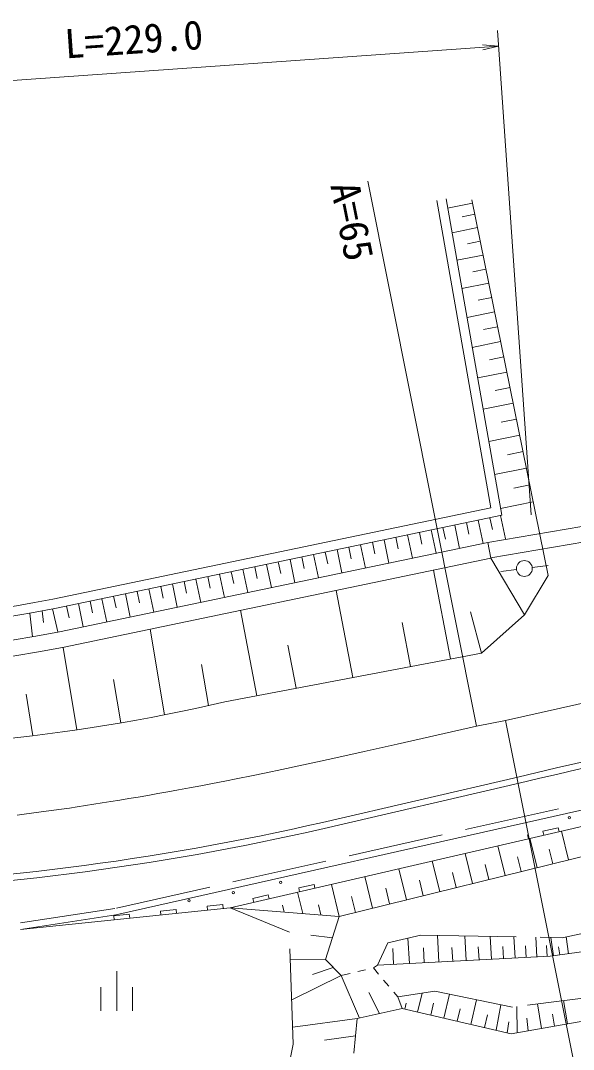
# Model space of a CAD drawing. Units: millimetres, scale not verified. Extents: x 40000 to 680000, y 20000 to 380000.
# Drawn here: x 423258 to 458038, y 270791 to 335580 of the extents above; entities that cross this region are included whole.
import ezdxf
from ezdxf.enums import TextEntityAlignment as Align

# ---------------------------------------------------------------- set-up
doc = ezdxf.new("R2010")
doc.units = ezdxf.units.MM
doc.header["$LTSCALE"] = 1000
doc.linetypes.add('CHAIN', pattern=[18.5, 12, -1.5, 3.5, -1.5])
doc.linetypes.add('DASHED', pattern=[7.5, 6, -1.5])
for name, color, linetype, lineweight in [('M-BGD', 7, 'Continuous', 13), ('M-BMK', 2, 'CHAIN', 13), ('M-STR-HTXT', 7, 'Continuous', 13)]:
    doc.layers.add(name, color=color, linetype=linetype, lineweight=lineweight)
doc.styles.add('ＭＳ ゴシック', font='')
doc.styles.get('ＭＳ ゴシック').set_extended_font_data('MS Gothic')

# ---------------------------------------------------------------- blocks, each defined once
blk = doc.blocks.new('荒地')
at = {"color": 7, "linetype": 'Continuous', "lineweight": 13}
for p, q in [((0, 0), (0, 2.5)), ((-1, 1.5), (-1, 0)), ((1, 1.5), (1, 0))]:
    blk.add_line(p, q, dxfattribs=at)
blk = doc.blocks.new('open_arrow')
at = {"color": 0, "linetype": 'Continuous', "lineweight": -2}
blk.add_lwpolyline([(7.5, 1.25), (0, 0), (7.5, -1.25)], dxfattribs=at)

msp = doc.modelspace()

# ---------------------------------------------------------------- linework, layer by layer
at = {"layer": 'M-BGD'}
for p, q in [((452844, 304900), (449442, 324246)), ((453535, 304431), (450033, 324350)), ((451690, 324080), (450118, 323761)), ((456453, 300634), (451648, 324286)), ((451832, 323382), (451046, 323222)), ((452002, 322541), (450408, 322217)), ((452177, 321680), (451369, 321515)), ((452353, 320816), (450713, 320483)), ((452532, 319932), (451701, 319763)), ((452712, 319046), (451026, 318703)), ((452897, 318139), (452042, 317965)), ((453082, 317229), (451347, 316877)), ((453271, 316298), (452391, 316119)), ((453460, 315364), (451676, 315002)), ((453655, 314409), (452750, 314225)), ((453849, 313450), (452015, 313078)), ((454049, 312469), (453119, 312280)), ((454249, 311486), (452362, 311102)), ((454453, 310478), (453497, 310284)), ((454658, 309469), (452718, 309075)), ((454868, 308435), (453885, 308235)), ((455079, 307399), (453084, 306994)), ((455294, 306338), (454283, 306132)), ((455511, 305274), (453460, 304858)), ((425288, 299143), (452844, 304900)), ((425405, 298555), (453535, 304431)), ((451309, 303966), (451463, 303232)), ((452049, 304121), (452356, 302653)), ((452789, 304276), (452943, 303541)), ((453450, 304414), (453757, 302945)), ((448350, 303348), (448503, 302614)), ((449090, 303503), (449396, 302034)), ((449829, 303657), (449983, 302923)), ((450569, 303812), (450876, 302344)), ((425699, 297084), (452647, 302713)), ((444650, 302575), (444957, 301107)), ((445390, 302730), (445543, 301996)), ((446130, 302884), (446436, 301416)), ((446870, 303039), (447023, 302305)), ((447610, 303193), (447916, 301725)), ((452647, 302713), (452851, 301735)), ((441690, 301957), (441997, 300488)), ((442430, 302111), (442583, 301377)), ((443170, 302266), (443477, 300798)), ((443910, 302421), (444063, 301686)), ((425896, 296103), (452851, 301735)), ((438730, 301338), (439037, 299870)), ((439470, 301493), (439624, 300759)), ((440210, 301648), (440517, 300179)), ((440950, 301802), (441103, 301068)), ((454952, 298156), (452851, 301735)), ((435770, 300720), (436077, 299252)), ((436510, 300875), (436664, 300141)), ((437250, 301029), (437557, 299561)), ((437990, 301184), (438144, 300450)), ((450308, 295383), (449241, 300980)), ((454457, 301012), (453464, 300890)), ((454952, 298156), (456453, 300634)), ((455450, 301134), (456442, 301256)), ((432811, 300102), (433117, 298633)), ((433551, 300256), (433704, 299522)), ((434290, 300411), (434597, 298943)), ((435030, 300565), (435184, 299831)), ((429111, 299329), (429264, 298595)), ((429851, 299483), (430157, 298015)), ((430591, 299638), (430744, 298904)), ((431331, 299793), (431637, 298324)), ((432071, 299947), (432224, 299213)), ((444160, 294211), (443113, 299700)), ((426151, 298710), (426304, 297976)), ((426891, 298865), (427198, 297397)), ((427631, 299020), (427784, 298285)), ((428371, 299174), (428678, 297706)), ((423847, 298270), (424015, 296776)), ((424611, 298406), (424693, 297668)), ((425268, 298539), (425600, 297083)), ((438126, 293060), (437099, 298444)), ((452248, 295754), (451565, 298346)), ((452248, 295754), (454952, 298156)), ((447787, 294903), (447258, 297679)), ((432322, 291859), (431420, 297257)), ((426800, 290911), (425932, 296110)), ((440589, 293530), (440072, 296243)), ((436105, 292675), (452248, 295754)), ((435081, 292440), (434647, 295037)), ((429566, 291350), (429107, 294095)), ((424038, 290543), (423601, 293159)), ((442262, 285091), (454539, 287945)), ((464508, 287209), (429259, 279270)), ((442352, 284702), (454630, 287555)), ((436436, 279705), (463858, 286066)), ((456120, 284528), (457080, 284750)), ((456177, 284284), (456120, 284528)), ((457137, 284507), (457080, 284750)), ((457731, 282732), (457284, 284541)), ((463597, 284181), (443306, 279169)), ((455216, 284062), (455160, 284305)), ((455749, 282243), (455295, 284080)), ((451700, 281242), (451232, 283137)), ((453739, 281746), (453278, 283612)), ((456741, 282488), (456515, 283399)), ((449633, 280732), (449157, 282656)), ((454745, 281994), (454516, 282920)), ((447535, 280214), (447053, 282168)), ((450667, 280987), (450431, 281942)), ((452720, 281494), (452488, 282435)), ((440758, 280964), (441718, 281187)), ((441774, 280943), (441718, 281187)), ((445408, 279688), (444918, 281673)), ((448585, 280473), (448345, 281442)), ((441005, 279348), (440674, 280688)), ((440814, 280721), (440758, 280964)), ((443306, 279169), (442812, 281169)), ((446473, 279951), (446229, 280936)), ((434999, 279809), (435979, 279910)), ((436005, 279661), (435979, 279910)), ((437877, 280296), (438838, 280519)), ((437934, 280053), (437877, 280296)), ((438894, 280275), (438838, 280519)), ((442157, 279259), (442000, 279891)), ((444330, 279422), (444083, 280422)), ((436436, 279705), (423258, 278353)), ((429259, 279270), (423258, 278353)), ((429116, 279206), (430096, 279306)), ((430122, 279057), (430096, 279306)), ((432057, 279507), (433038, 279608)), ((432083, 279259), (432057, 279507)), ((433063, 279359), (433038, 279608)), ((435024, 279560), (434999, 279809)), ((443306, 279169), (436436, 279705)), ((439839, 279439), (439731, 279877)), ((429141, 278957), (429116, 279206)), ((442444, 276462), (443306, 279169)), ((442875, 277815), (441523, 277991)), ((449579, 276301), (449479, 277967)), ((447724, 276205), (447628, 277799)), ((451299, 276390), (451207, 277936)), ((452895, 276472), (452809, 277907)), ((454375, 276549), (454295, 277880)), ((455064, 276584), (455020, 277312)), ((455747, 276620), (455673, 277855)), ((456386, 276653), (456345, 277340)), ((461592, 277344), (456580, 276663)), ((456783, 276690), (456627, 277838)), ((457731, 276819), (457587, 277878)), ((456580, 276663), (445712, 276101)), ((446728, 276154), (446669, 277137)), ((448655, 276253), (448599, 277178)), ((450443, 276345), (450390, 277215)), ((452100, 276431), (452051, 277250)), ((453638, 276511), (453591, 277282)), ((457180, 276744), (457110, 277255)), ((442444, 276462), (440231, 276433)), ((443417, 275439), (442444, 276462)), ((445452, 275921), (445712, 276101)), ((443417, 275439), (440319, 273907)), ((442930, 275951), (441622, 275507)), ((443505, 275460), (443417, 275439)), ((444571, 272765), (443417, 275439)), ((443992, 275575), (443505, 275460)), ((444965, 275806), (444479, 275691)), ((445774, 275538), (445452, 275921)), ((446417, 274772), (446095, 275155)), ((445843, 273053), (445161, 274372)), ((446986, 274096), (446739, 274390)), ((446986, 274096), (447256, 273374)), ((448237, 273146), (448513, 274333)), ((449888, 272763), (450238, 274267)), ((447432, 273333), (447517, 273698)), ((449061, 272955), (449236, 273706)), ((451583, 272368), (451943, 273918)), ((453178, 271998), (453471, 273605)), ((454490, 271846), (454474, 273489)), ((456040, 272114), (455773, 273655)), ((457672, 272397), (457416, 273876)), ((447256, 273374), (444429, 272733)), ((447256, 273374), (454113, 271780)), ((450734, 272566), (450914, 273339)), ((452453, 272166), (452638, 272962)), ((454113, 271780), (460590, 272903)), ((456858, 272256), (456726, 273013)), ((444429, 272733), (440378, 272201)), ((444429, 272733), (444229, 270547)), ((453865, 271838), (453970, 272537)), ((455189, 271967), (455118, 272751)), ((444329, 271640), (442372, 271383))]:
    msp.add_line(p, q, dxfattribs=at)
at = {"layer": 'M-BGD', "linetype": 'DASHED'}
for p, q in [((452647, 302713), (465119, 304859)), ((452849, 301746), (465270, 303871)), ((464421, 287600), (429185, 279663)), ((429185, 279663), (423210, 278751)), ((440171, 278166), (436436, 279705)), ((457341, 277825), (464840, 279429)), ((440415, 271126), (440171, 278166)), ((446354, 277505), (448439, 277986)), ((448439, 277986), (457341, 277825)), ((445712, 276101), (446354, 277505)), ((449311, 274457), (446986, 274096)), ((454204, 273454), (449311, 274457)), ((461101, 274337), (454204, 273454)), ((439837, 268395), (440415, 271126))]:
    msp.add_line(p, q, dxfattribs=at)
at = {"layer": 'M-BGD'}
for centre, radius in [((454953, 301073), 500), ((457779, 285383), 75), ((439614, 281313), 75), ((436646, 280671), 75), ((433859, 280150), 75)]:
    msp.add_circle(centre, radius, dxfattribs=at)
for centre, radius, start, end in [((406394, 398059), 101304, 254.02842, 280.81657), ((406394, 398059), 102804, 253.98373, 280.82377), ((406394, 398059), 100704, 259.62534, 280.81364), ((406394, 398059), 103804, 253.95466, 280.82849), ((582194, -250058), 552940, 99.198, 103.34812), ((410704, 401248), 111505, 252.18811, 283.16788), ((582194, -250058), 552540, 99.19919, 103.34822), ((406264, 441098), 160106, 271.35514, 282.9935), ((406264, 441098), 160506, 271.35341, 282.99362)]:
    msp.add_arc(centre, radius, start, end, dxfattribs=at)
at = {"layer": 'M-BMK'}
msp.add_line((451948, 291150), (453760, 291511), dxfattribs=at)
for points in [[(453769, 291511), (460604, 293040), (463437, 293663), (465613, 294135), (467448, 294527), (469066, 294867), (470530, 295170), (471877, 295445), (472615, 295594)], [(451948, 291150), (446949, 290010), (444877, 289545), (443286, 289193), (441943, 288901), (440760, 288647), (439689, 288421), (438704, 288216), (437786, 288028), (436924, 287854), (436108, 287691), (435331, 287540), (434589, 287397), (433876, 287262), (433190, 287135), (432528, 287014), (431887, 286899), (431265, 286789), (430661, 286684), (430073, 286584), (429501, 286489), (428942, 286397), (428396, 286310), (427862, 286226), (427339, 286145), (426827, 286068), (426325, 285993), (425832, 285922), (425348, 285853), (424872, 285787), (424405, 285724), (423944, 285663), (423491, 285604), (423045, 285548)]]:
    msp.add_lwpolyline(points, dxfattribs=at)
at = {"layer": 'M-STR-HTXT'}
for p, q in [((455377, 304458), (453259, 334962)), ((453328, 333965), (388857, 329402)), ((451948, 291150), (445101, 325474)), ((460616, 257187), (453769, 291511))]:
    msp.add_line(p, q, dxfattribs=at)

# ---------------------------------------------------------------- block references
at = {"layer": 'M-BGD', "xscale": 1000, "yscale": 1000}
msp.add_blockref('荒地', (429308, 273213), dxfattribs=at)
at = {"layer": 'M-STR-HTXT', "xscale": 133, "yscale": 133, "rotation": 184}
msp.add_blockref('open_arrow', (453328, 333965), dxfattribs=at)

# ---------------------------------------------------------------- texts
at = {"layer": 'M-STR-HTXT', "style": 'ＭＳ ゴシック'}
msp.add_text('L=229.0', height=1833, rotation=3.973, dxfattribs=at).set_placement((430481, 332946), align=Align.BOTTOM_CENTER)
msp.add_text('A=65', height=1833, rotation=281.281, dxfattribs=at).set_placement((442199, 325096), align=Align.BOTTOM_LEFT)

doc.saveas('drawing.dxf')
